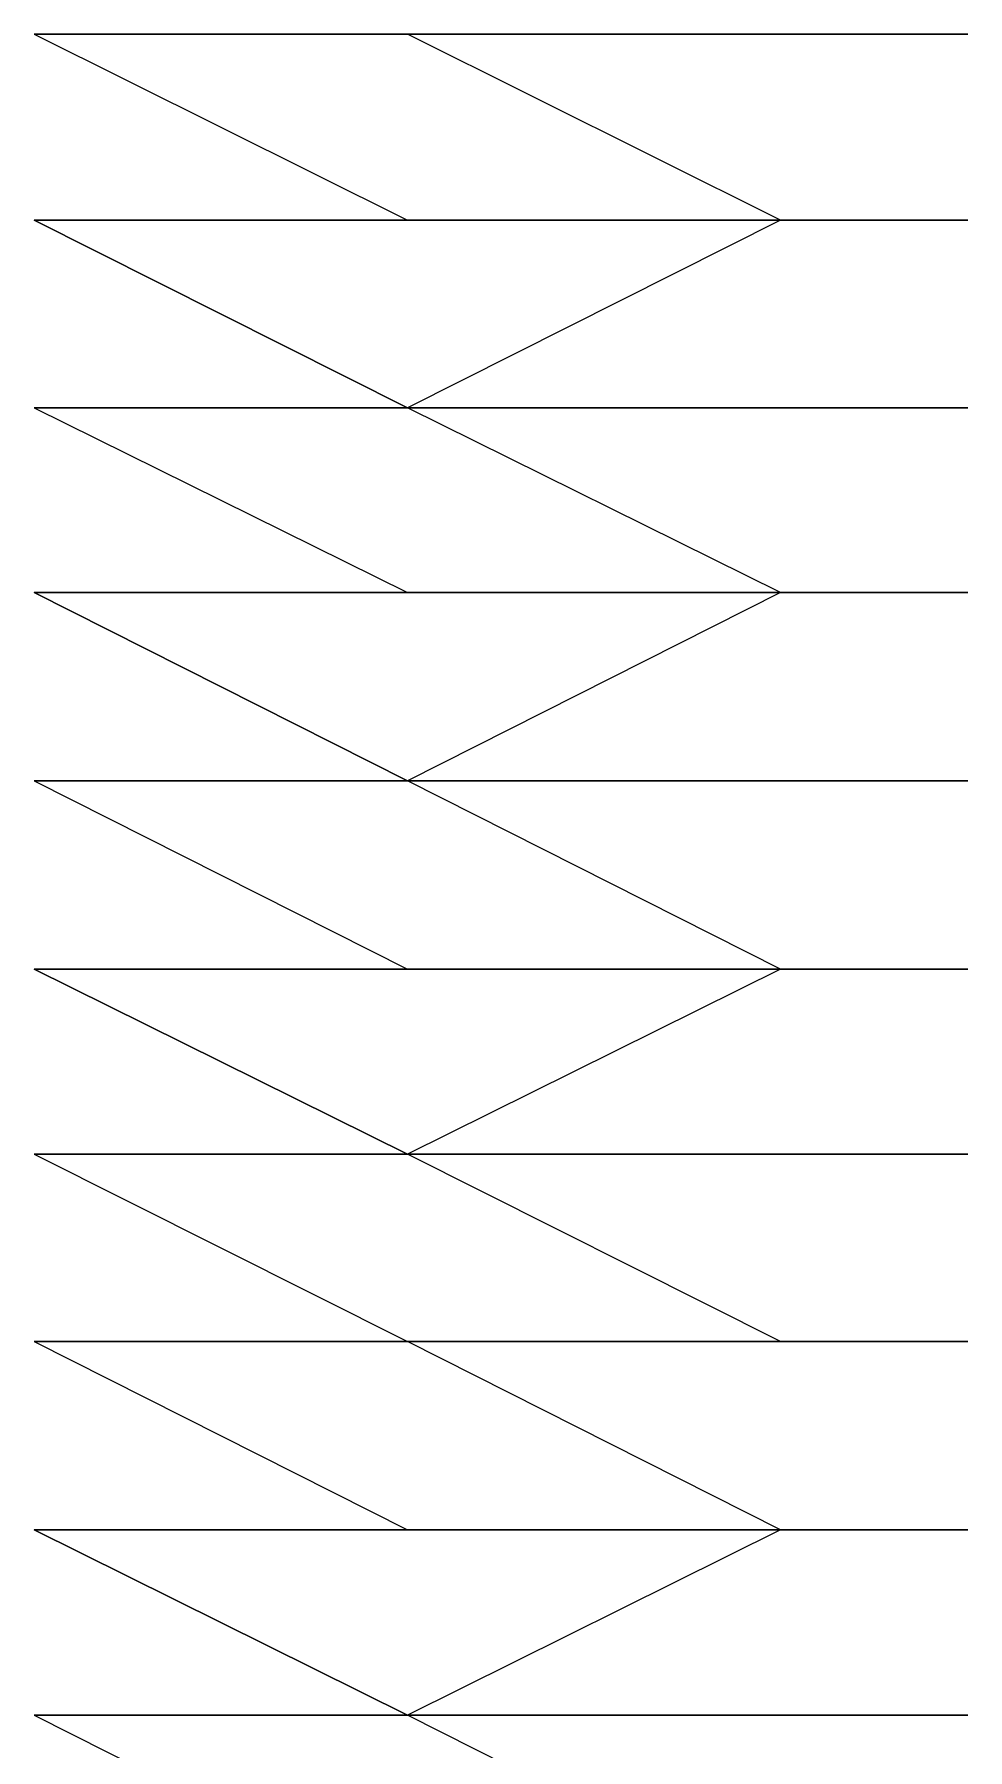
# Model space of a CAD drawing. Header units: millimetres. Extents: x 0 to 17945, y -132 to 1785.
# Drawn here: x 9901.759 to 9902.422, y 130.488 to 131.706 of the extents above; entities that cross this region are included whole.
import ezdxf

# ---------------------------------------------------------------- set-up
doc = ezdxf.new("R2010")
doc.units = ezdxf.units.MM

# ---------------------------------------------------------------- blocks, each defined once
blk = doc.blocks.new('TCR_GROWATT_40KTL3_X_FRONT')
at = {"color": 1, "lineweight": 9}
for points in [[(457.5818, 131.7063), (457.847, 131.7063), (458.1121, 131.7063), (458.245, 131.7063)], [(458.245, 131.7063), (457.9798, 131.7063), (457.7132, 131.7063), (457.5818, 131.7063)], [(457.5818, 131.7063), (457.847, 131.7063), (458.1121, 131.7063), (458.245, 131.7063)], [(458.245, 131.7063), (457.9798, 131.7063), (457.7132, 131.7063), (457.5818, 131.7063)], [(457.5818, 131.7063), (457.847, 131.7063), (458.1121, 131.7063), (458.245, 131.7063)], [(458.245, 131.7063), (457.9798, 131.7063), (457.7132, 131.7063), (457.5818, 131.7063)], [(457.5818, 131.7063), (457.847, 131.7063), (458.1121, 131.7063), (458.245, 131.7063)], [(458.245, 131.7063), (457.9798, 131.7063), (457.7132, 131.7063), (457.5818, 131.7063)], [(457.5818, 131.7063), (457.847, 131.7063), (458.1121, 131.7063), (458.245, 131.7063)], [(458.245, 131.7063), (457.9798, 131.7063), (457.7132, 131.7063), (457.5818, 131.7063)], [(457.5818, 131.7063), (457.847, 131.7063), (458.1121, 131.7063), (458.245, 131.7063)], [(458.245, 131.7063), (457.9798, 131.7063), (457.7132, 131.7063), (457.5818, 131.7063)], [(457.5818, 131.7063), (457.847, 131.7063), (458.1121, 131.7063), (458.245, 131.7063)], [(458.245, 131.7063), (457.9798, 131.7063), (457.7132, 131.7063), (457.5818, 131.7063)], [(457.5818, 131.7063), (457.847, 131.7063), (458.1121, 131.7063), (458.245, 131.7063)], [(458.245, 131.7063), (457.9798, 131.7063), (457.7132, 131.7063), (457.5818, 131.7063)], [(457.5818, 131.7063), (457.847, 131.7063), (458.1121, 131.7063), (458.245, 131.7063)], [(458.245, 131.7063), (457.9798, 131.7063), (457.7132, 131.7063), (457.5818, 131.7063)], [(457.5818, 131.7063), (457.847, 131.7063), (458.1121, 131.7063), (458.245, 131.7063)], [(458.245, 131.7063), (457.9798, 131.7063), (457.7132, 131.7063), (457.5818, 131.7063)], [(457.5818, 131.5743), (457.847, 131.5743), (458.1121, 131.5743), (458.245, 131.5743)], [(458.245, 131.5743), (457.9798, 131.5743), (457.7132, 131.5743), (457.5818, 131.5743)], [(457.5818, 131.5743), (457.847, 131.5743), (458.1121, 131.5743), (458.245, 131.5743)], [(458.245, 131.5743), (457.9798, 131.5743), (457.7132, 131.5743), (457.5818, 131.5743)], [(457.5818, 131.5743), (457.847, 131.5743), (458.1121, 131.5743), (458.245, 131.5743)], [(458.245, 131.5743), (457.9798, 131.5743), (457.7132, 131.5743), (457.5818, 131.5743)], [(457.5818, 131.5743), (457.847, 131.5743), (458.1121, 131.5743), (458.245, 131.5743)], [(458.245, 131.5743), (457.9798, 131.5743), (457.7132, 131.5743), (457.5818, 131.5743)], [(457.5818, 131.5743), (457.847, 131.5743), (458.1121, 131.5743), (458.245, 131.5743)], [(458.245, 131.5743), (457.9798, 131.5743), (457.7132, 131.5743), (457.5818, 131.5743)], [(457.5818, 131.5743), (457.847, 131.5743), (458.1121, 131.5743), (458.245, 131.5743)], [(458.245, 131.5743), (457.9798, 131.5743), (457.7132, 131.5743), (457.5818, 131.5743)], [(457.5818, 131.5743), (457.847, 131.5743), (458.1121, 131.5743), (458.245, 131.5743)], [(458.245, 131.5743), (457.9798, 131.5743), (457.7132, 131.5743), (457.5818, 131.5743)], [(457.5818, 131.5743), (457.847, 131.5743), (458.1121, 131.5743), (458.245, 131.5743)], [(458.245, 131.5743), (457.9798, 131.5743), (457.7132, 131.5743), (457.5818, 131.5743)], [(457.5818, 131.5743), (457.847, 131.5743), (458.1121, 131.5743), (458.245, 131.5743)], [(458.245, 131.5743), (457.9798, 131.5743), (457.7132, 131.5743), (457.5818, 131.5743)], [(457.5818, 131.5743), (457.847, 131.5743), (458.1121, 131.5743), (458.245, 131.5743)], [(458.245, 131.5743), (457.9798, 131.5743), (457.7132, 131.5743), (457.5818, 131.5743)], [(457.5818, 131.5743), (457.847, 131.5743), (458.1121, 131.5743), (458.245, 131.5743)], [(458.245, 131.5743), (457.9798, 131.5743), (457.7132, 131.5743), (457.5818, 131.5743)], [(457.5818, 131.5743), (457.847, 131.5743), (458.1121, 131.5743), (458.245, 131.5743)], [(458.245, 131.5743), (457.9798, 131.5743), (457.7132, 131.5743), (457.5818, 131.5743)], [(457.5818, 131.5743), (457.847, 131.5743), (458.1121, 131.5743), (458.245, 131.5743)], [(458.245, 131.5743), (457.9798, 131.5743), (457.7132, 131.5743), (457.5818, 131.5743)], [(457.5818, 131.5743), (457.847, 131.5743), (458.1121, 131.5743), (458.245, 131.5743)], [(458.245, 131.5743), (457.9798, 131.5743), (457.7132, 131.5743), (457.5818, 131.5743)], [(457.5818, 131.5743), (457.847, 131.5743), (458.1121, 131.5743), (458.245, 131.5743)], [(458.245, 131.5743), (457.9798, 131.5743), (457.7132, 131.5743), (457.5818, 131.5743)], [(457.5818, 131.5743), (457.847, 131.5743), (458.1121, 131.5743), (458.245, 131.5743)], [(458.245, 131.5743), (457.9798, 131.5743), (457.7132, 131.5743), (457.5818, 131.5743)], [(457.5818, 131.5743), (457.847, 131.5743), (458.1121, 131.5743), (458.245, 131.5743)], [(458.245, 131.5743), (457.9798, 131.5743), (457.7132, 131.5743), (457.5818, 131.5743)], [(457.5818, 131.5743), (457.847, 131.5743), (458.1121, 131.5743), (458.245, 131.5743)], [(458.245, 131.5743), (457.9798, 131.5743), (457.7132, 131.5743), (457.5818, 131.5743)], [(457.5818, 131.5743), (457.847, 131.5743), (458.1121, 131.5743), (458.245, 131.5743)], [(458.245, 131.5743), (457.9798, 131.5743), (457.7132, 131.5743), (457.5818, 131.5743)], [(457.5818, 131.5743), (457.847, 131.5743), (458.1121, 131.5743), (458.245, 131.5743)], [(458.245, 131.5743), (457.9798, 131.5743), (457.7132, 131.5743), (457.5818, 131.5743)], [(457.5818, 131.5743), (457.847, 131.5743), (458.1121, 131.5743), (458.245, 131.5743)], [(458.245, 131.5743), (457.9798, 131.5743), (457.7132, 131.5743), (457.5818, 131.5743)], [(457.5818, 131.5743), (457.847, 131.5743), (458.1121, 131.5743), (458.245, 131.5743)], [(458.245, 131.5743), (457.9798, 131.5743), (457.7132, 131.5743), (457.5818, 131.5743)], [(457.5818, 131.5743), (457.847, 131.5743), (458.1121, 131.5743), (458.245, 131.5743)], [(458.245, 131.5743), (457.9798, 131.5743), (457.7132, 131.5743), (457.5818, 131.5743)], [(457.5818, 131.5743), (457.847, 131.5743), (458.1121, 131.5743), (458.245, 131.5743)], [(458.245, 131.5743), (457.9798, 131.5743), (457.7132, 131.5743), (457.5818, 131.5743)], [(457.5818, 131.5743), (457.847, 131.5743), (458.1121, 131.5743), (458.245, 131.5743)], [(458.245, 131.5743), (457.9798, 131.5743), (457.7132, 131.5743), (457.5818, 131.5743)], [(457.5818, 131.5743), (457.847, 131.5743), (458.1121, 131.5743), (458.245, 131.5743)], [(458.245, 131.5743), (457.9798, 131.5743), (457.7132, 131.5743), (457.5818, 131.5743)], [(457.5818, 131.5743), (457.847, 131.5743), (458.1121, 131.5743), (458.245, 131.5743)], [(458.245, 131.5743), (457.9798, 131.5743), (457.7132, 131.5743), (457.5818, 131.5743)], [(457.5818, 131.5743), (457.847, 131.5743), (458.1121, 131.5743), (458.245, 131.5743)], [(458.245, 131.5743), (457.9798, 131.5743), (457.7132, 131.5743), (457.5818, 131.5743)], [(457.5818, 131.5743), (457.847, 131.5743), (458.1121, 131.5743), (458.245, 131.5743)], [(458.245, 131.5743), (457.9798, 131.5743), (457.7132, 131.5743), (457.5818, 131.5743)], [(457.5818, 131.5743), (457.847, 131.5743), (458.1121, 131.5743), (458.245, 131.5743)], [(458.245, 131.5743), (457.9798, 131.5743), (457.7132, 131.5743), (457.5818, 131.5743)], [(457.5818, 131.5743), (457.847, 131.5743), (458.1121, 131.5743), (458.245, 131.5743)], [(458.245, 131.5743), (457.9798, 131.5743), (457.7132, 131.5743), (457.5818, 131.5743)], [(457.5818, 131.5743), (457.847, 131.5743), (458.1121, 131.5743), (458.245, 131.5743)], [(458.245, 131.5743), (457.9798, 131.5743), (457.7132, 131.5743), (457.5818, 131.5743)], [(457.5818, 131.5743), (457.847, 131.5743), (458.1121, 131.5743), (458.245, 131.5743)], [(458.245, 131.5743), (457.9798, 131.5743), (457.7132, 131.5743), (457.5818, 131.5743)], [(457.5818, 131.5743), (457.847, 131.5743), (458.1121, 131.5743), (458.245, 131.5743)], [(458.245, 131.5743), (457.9798, 131.5743), (457.7132, 131.5743), (457.5818, 131.5743)], [(457.5818, 131.5743), (457.847, 131.5743), (458.1121, 131.5743), (458.245, 131.5743)], [(458.245, 131.5743), (457.9798, 131.5743), (457.7132, 131.5743), (457.5818, 131.5743)], [(457.5818, 131.4411), (457.847, 131.4411), (458.1121, 131.4411), (458.245, 131.4411)], [(458.245, 131.4411), (457.9798, 131.4411), (457.7132, 131.4411), (457.5818, 131.4411)], [(457.5818, 131.4411), (457.847, 131.4411), (458.1121, 131.4411), (458.245, 131.4411)], [(458.245, 131.4411), (457.9798, 131.4411), (457.7132, 131.4411), (457.5818, 131.4411)], [(457.5818, 131.4411), (457.847, 131.4411), (458.1121, 131.4411), (458.245, 131.4411)], [(458.245, 131.4411), (457.9798, 131.4411), (457.7132, 131.4411), (457.5818, 131.4411)], [(457.5818, 131.4411), (457.847, 131.4411), (458.1121, 131.4411), (458.245, 131.4411)], [(458.245, 131.4411), (457.9798, 131.4411), (457.7132, 131.4411), (457.5818, 131.4411)], [(457.5818, 131.4411), (457.847, 131.4411), (458.1121, 131.4411), (458.245, 131.4411)], [(458.245, 131.4411), (457.9798, 131.4411), (457.7132, 131.4411), (457.5818, 131.4411)], [(457.5818, 131.4411), (457.847, 131.4411), (458.1121, 131.4411), (458.245, 131.4411)], [(458.245, 131.4411), (457.9798, 131.4411), (457.7132, 131.4411), (457.5818, 131.4411)], [(457.5818, 131.4411), (457.847, 131.4411), (458.1121, 131.4411), (458.245, 131.4411)], [(458.245, 131.4411), (457.9798, 131.4411), (457.7132, 131.4411), (457.5818, 131.4411)], [(457.5818, 131.4411), (457.847, 131.4411), (458.1121, 131.4411), (458.245, 131.4411)], [(458.245, 131.4411), (457.9798, 131.4411), (457.7132, 131.4411), (457.5818, 131.4411)], [(457.5818, 131.4411), (457.847, 131.4411), (458.1121, 131.4411), (458.245, 131.4411)], [(458.245, 131.4411), (457.9798, 131.4411), (457.7132, 131.4411), (457.5818, 131.4411)], [(457.5818, 131.4411), (457.847, 131.4411), (458.1121, 131.4411), (458.245, 131.4411)], [(458.245, 131.4411), (457.9798, 131.4411), (457.7132, 131.4411), (457.5818, 131.4411)], [(457.5818, 131.4411), (457.847, 131.4411), (458.1121, 131.4411), (458.245, 131.4411)], [(458.245, 131.4411), (457.9798, 131.4411), (457.7132, 131.4411), (457.5818, 131.4411)], [(457.5818, 131.4411), (457.847, 131.4411), (458.1121, 131.4411), (458.245, 131.4411)], [(458.245, 131.4411), (457.9798, 131.4411), (457.7132, 131.4411), (457.5818, 131.4411)], [(457.5818, 131.4411), (457.847, 131.4411), (458.1121, 131.4411), (458.245, 131.4411)], [(458.245, 131.4411), (457.9798, 131.4411), (457.7132, 131.4411), (457.5818, 131.4411)], [(457.5818, 131.4411), (457.847, 131.4411), (458.1121, 131.4411), (458.245, 131.4411)], [(458.245, 131.4411), (457.9798, 131.4411), (457.7132, 131.4411), (457.5818, 131.4411)], [(457.5818, 131.4411), (457.847, 131.4411), (458.1121, 131.4411), (458.245, 131.4411)], [(458.245, 131.4411), (457.9798, 131.4411), (457.7132, 131.4411), (457.5818, 131.4411)], [(457.5818, 131.31), (457.847, 131.31), (458.1121, 131.31), (458.245, 131.31)], [(458.245, 131.31), (457.9798, 131.31), (457.7132, 131.31), (457.5818, 131.31)], [(457.5818, 131.31), (457.847, 131.31), (458.1121, 131.31), (458.245, 131.31)], [(458.245, 131.31), (457.9798, 131.31), (457.7132, 131.31), (457.5818, 131.31)], [(457.5818, 131.31), (457.847, 131.31), (458.1121, 131.31), (458.245, 131.31)], [(458.245, 131.31), (457.9798, 131.31), (457.7132, 131.31), (457.5818, 131.31)], [(457.5818, 131.31), (457.847, 131.31), (458.1121, 131.31), (458.245, 131.31)], [(458.245, 131.31), (457.9798, 131.31), (457.7132, 131.31), (457.5818, 131.31)], [(457.5818, 131.31), (457.847, 131.31), (458.1121, 131.31), (458.245, 131.31)], [(458.245, 131.31), (457.9798, 131.31), (457.7132, 131.31), (457.5818, 131.31)], [(457.5818, 131.31), (457.847, 131.31), (458.1121, 131.31), (458.245, 131.31)], [(458.245, 131.31), (457.9798, 131.31), (457.7132, 131.31), (457.5818, 131.31)], [(457.5818, 131.31), (457.847, 131.31), (458.1121, 131.31), (458.245, 131.31)], [(458.245, 131.31), (457.9798, 131.31), (457.7132, 131.31), (457.5818, 131.31)], [(457.5818, 131.31), (457.847, 131.31), (458.1121, 131.31), (458.245, 131.31)], [(458.245, 131.31), (457.9798, 131.31), (457.7132, 131.31), (457.5818, 131.31)], [(457.5818, 131.31), (457.847, 131.31), (458.1121, 131.31), (458.245, 131.31)], [(458.245, 131.31), (457.9798, 131.31), (457.7132, 131.31), (457.5818, 131.31)], [(457.5818, 131.31), (457.847, 131.31), (458.1121, 131.31), (458.245, 131.31)], [(458.245, 131.31), (457.9798, 131.31), (457.7132, 131.31), (457.5818, 131.31)], [(457.5818, 131.31), (457.847, 131.31), (458.1121, 131.31), (458.245, 131.31)], [(458.245, 131.31), (457.9798, 131.31), (457.7132, 131.31), (457.5818, 131.31)], [(457.5818, 131.31), (457.847, 131.31), (458.1121, 131.31), (458.245, 131.31)], [(458.245, 131.31), (457.9798, 131.31), (457.7132, 131.31), (457.5818, 131.31)], [(457.5818, 131.31), (457.847, 131.31), (458.1121, 131.31), (458.245, 131.31)], [(458.245, 131.31), (457.9798, 131.31), (457.7132, 131.31), (457.5818, 131.31)], [(457.5818, 131.31), (457.847, 131.31), (458.1121, 131.31), (458.245, 131.31)], [(458.245, 131.31), (457.9798, 131.31), (457.7132, 131.31), (457.5818, 131.31)], [(457.5818, 131.31), (457.847, 131.31), (458.1121, 131.31), (458.245, 131.31)], [(458.245, 131.31), (457.9798, 131.31), (457.7132, 131.31), (457.5818, 131.31)], [(457.5818, 131.31), (457.847, 131.31), (458.1121, 131.31), (458.245, 131.31)], [(458.245, 131.31), (457.9798, 131.31), (457.7132, 131.31), (457.5818, 131.31)], [(457.5818, 131.31), (457.847, 131.31), (458.1121, 131.31), (458.245, 131.31)], [(458.245, 131.31), (457.9798, 131.31), (457.7132, 131.31), (457.5818, 131.31)], [(457.5818, 131.31), (457.847, 131.31), (458.1121, 131.31), (458.245, 131.31)], [(458.245, 131.31), (457.9798, 131.31), (457.7132, 131.31), (457.5818, 131.31)], [(457.5818, 131.31), (457.847, 131.31), (458.1121, 131.31), (458.245, 131.31)], [(458.245, 131.31), (457.9798, 131.31), (457.7132, 131.31), (457.5818, 131.31)], [(457.5818, 131.1762), (457.847, 131.1762), (458.1121, 131.1762), (458.245, 131.1762)], [(458.245, 131.1762), (457.9798, 131.1762), (457.7132, 131.1762), (457.5818, 131.1762)], [(457.5818, 131.1762), (457.847, 131.1762), (458.1121, 131.1762), (458.245, 131.1762)], [(458.245, 131.1762), (457.9798, 131.1762), (457.7132, 131.1762), (457.5818, 131.1762)], [(457.5818, 131.1762), (457.847, 131.1762), (458.1121, 131.1762), (458.245, 131.1762)], [(458.245, 131.1762), (457.9798, 131.1762), (457.7132, 131.1762), (457.5818, 131.1762)], [(457.5818, 131.1762), (457.847, 131.1762), (458.1121, 131.1762), (458.245, 131.1762)], [(458.245, 131.1762), (457.9798, 131.1762), (457.7132, 131.1762), (457.5818, 131.1762)], [(457.5818, 131.1762), (457.847, 131.1762), (458.1121, 131.1762), (458.245, 131.1762)], [(458.245, 131.1762), (457.9798, 131.1762), (457.7132, 131.1762), (457.5818, 131.1762)], [(457.5818, 131.1762), (457.847, 131.1762), (458.1121, 131.1762), (458.245, 131.1762)], [(458.245, 131.1762), (457.9798, 131.1762), (457.7132, 131.1762), (457.5818, 131.1762)], [(457.5818, 131.1762), (457.847, 131.1762), (458.1121, 131.1762), (458.245, 131.1762)], [(458.245, 131.1762), (457.9798, 131.1762), (457.7132, 131.1762), (457.5818, 131.1762)], [(457.5818, 131.1762), (457.847, 131.1762), (458.1121, 131.1762), (458.245, 131.1762)], [(458.245, 131.1762), (457.9798, 131.1762), (457.7132, 131.1762), (457.5818, 131.1762)], [(457.5818, 131.1762), (457.847, 131.1762), (458.1121, 131.1762), (458.245, 131.1762)], [(458.245, 131.1762), (457.9798, 131.1762), (457.7132, 131.1762), (457.5818, 131.1762)], [(457.5818, 131.1762), (457.847, 131.1762), (458.1121, 131.1762), (458.245, 131.1762)], [(458.245, 131.1762), (457.9798, 131.1762), (457.7132, 131.1762), (457.5818, 131.1762)], [(457.5818, 131.1762), (457.847, 131.1762), (458.1121, 131.1762), (458.245, 131.1762)], [(458.245, 131.1762), (457.9798, 131.1762), (457.7132, 131.1762), (457.5818, 131.1762)], [(457.5818, 131.1762), (457.847, 131.1762), (458.1121, 131.1762), (458.245, 131.1762)], [(458.245, 131.1762), (457.9798, 131.1762), (457.7132, 131.1762), (457.5818, 131.1762)], [(457.5818, 131.1762), (457.847, 131.1762), (458.1121, 131.1762), (458.245, 131.1762)], [(458.245, 131.1762), (457.9798, 131.1762), (457.7132, 131.1762), (457.5818, 131.1762)], [(457.5818, 131.1762), (457.847, 131.1762), (458.1121, 131.1762), (458.245, 131.1762)], [(458.245, 131.1762), (457.9798, 131.1762), (457.7132, 131.1762), (457.5818, 131.1762)], [(457.5818, 131.1762), (457.847, 131.1762), (458.1121, 131.1762), (458.245, 131.1762)], [(458.245, 131.1762), (457.9798, 131.1762), (457.7132, 131.1762), (457.5818, 131.1762)], [(457.5818, 131.1762), (457.847, 131.1762), (458.1121, 131.1762), (458.245, 131.1762)], [(458.245, 131.1762), (457.9798, 131.1762), (457.7132, 131.1762), (457.5818, 131.1762)], [(457.5818, 131.1762), (457.847, 131.1762), (458.1121, 131.1762), (458.245, 131.1762)], [(458.245, 131.1762), (457.9798, 131.1762), (457.7132, 131.1762), (457.5818, 131.1762)], [(457.5818, 131.1762), (457.847, 131.1762), (458.1121, 131.1762), (458.245, 131.1762)], [(458.245, 131.1762), (457.9798, 131.1762), (457.7132, 131.1762), (457.5818, 131.1762)], [(457.5818, 131.1762), (457.847, 131.1762), (458.1121, 131.1762), (458.245, 131.1762)], [(458.245, 131.1762), (457.9798, 131.1762), (457.7132, 131.1762), (457.5818, 131.1762)], [(457.5818, 131.1762), (457.847, 131.1762), (458.1121, 131.1762), (458.245, 131.1762)], [(458.245, 131.1762), (457.9798, 131.1762), (457.7132, 131.1762), (457.5818, 131.1762)], [(457.5818, 131.1762), (457.847, 131.1762), (458.1121, 131.1762), (458.245, 131.1762)], [(458.245, 131.1762), (457.9798, 131.1762), (457.7132, 131.1762), (457.5818, 131.1762)], [(457.5818, 131.1762), (457.847, 131.1762), (458.1121, 131.1762), (458.245, 131.1762)], [(458.245, 131.1762), (457.9798, 131.1762), (457.7132, 131.1762), (457.5818, 131.1762)], [(457.5818, 131.1762), (457.847, 131.1762), (458.1121, 131.1762), (458.245, 131.1762)], [(458.245, 131.1762), (457.9798, 131.1762), (457.7132, 131.1762), (457.5818, 131.1762)], [(457.5818, 131.1762), (457.847, 131.1762), (458.1121, 131.1762), (458.245, 131.1762)], [(458.245, 131.1762), (457.9798, 131.1762), (457.7132, 131.1762), (457.5818, 131.1762)], [(457.5818, 131.1762), (457.847, 131.1762), (458.1121, 131.1762), (458.245, 131.1762)], [(458.245, 131.1762), (457.9798, 131.1762), (457.7132, 131.1762), (457.5818, 131.1762)], [(457.5818, 131.1762), (457.847, 131.1762), (458.1121, 131.1762), (458.245, 131.1762)], [(458.245, 131.1762), (457.9798, 131.1762), (457.7132, 131.1762), (457.5818, 131.1762)], [(457.5818, 131.1762), (457.847, 131.1762), (458.1121, 131.1762), (458.245, 131.1762)], [(458.245, 131.1762), (457.9798, 131.1762), (457.7132, 131.1762), (457.5818, 131.1762)], [(457.5818, 131.1762), (457.847, 131.1762), (458.1121, 131.1762), (458.245, 131.1762)], [(458.245, 131.1762), (457.9798, 131.1762), (457.7132, 131.1762), (457.5818, 131.1762)], [(457.5818, 131.1762), (457.847, 131.1762), (458.1121, 131.1762), (458.245, 131.1762)], [(458.245, 131.1762), (457.9798, 131.1762), (457.7132, 131.1762), (457.5818, 131.1762)], [(457.5818, 131.1762), (457.847, 131.1762), (458.1121, 131.1762), (458.245, 131.1762)], [(458.245, 131.1762), (457.9798, 131.1762), (457.7132, 131.1762), (457.5818, 131.1762)], [(457.5818, 131.1762), (457.847, 131.1762), (458.1121, 131.1762), (458.245, 131.1762)], [(458.245, 131.1762), (457.9798, 131.1762), (457.7132, 131.1762), (457.5818, 131.1762)], [(457.5818, 131.0425), (457.847, 131.0425), (458.1121, 131.0425), (458.245, 131.0425)], [(458.245, 131.0425), (457.9798, 131.0425), (457.7132, 131.0425), (457.5818, 131.0425)], [(457.5818, 131.0425), (457.847, 131.0425), (458.1121, 131.0425), (458.245, 131.0425)], [(458.245, 131.0425), (457.9798, 131.0425), (457.7132, 131.0425), (457.5818, 131.0425)], [(457.5818, 131.0425), (457.847, 131.0425), (458.1121, 131.0425), (458.245, 131.0425)], [(458.245, 131.0425), (457.9798, 131.0425), (457.7132, 131.0425), (457.5818, 131.0425)], [(457.5818, 131.0425), (457.847, 131.0425), (458.1121, 131.0425), (458.245, 131.0425)], [(458.245, 131.0425), (457.9798, 131.0425), (457.7132, 131.0425), (457.5818, 131.0425)], [(457.5818, 131.0425), (457.847, 131.0425), (458.1121, 131.0425), (458.245, 131.0425)], [(458.245, 131.0425), (457.9798, 131.0425), (457.7132, 131.0425), (457.5818, 131.0425)], [(457.5818, 131.0425), (457.847, 131.0425), (458.1121, 131.0425), (458.245, 131.0425)], [(458.245, 131.0425), (457.9798, 131.0425), (457.7132, 131.0425), (457.5818, 131.0425)], [(457.5818, 131.0425), (457.847, 131.0425), (458.1121, 131.0425), (458.245, 131.0425)], [(458.245, 131.0425), (457.9798, 131.0425), (457.7132, 131.0425), (457.5818, 131.0425)], [(457.5818, 131.0425), (457.847, 131.0425), (458.1121, 131.0425), (458.245, 131.0425)], [(458.245, 131.0425), (457.9798, 131.0425), (457.7132, 131.0425), (457.5818, 131.0425)], [(457.5818, 131.0425), (457.847, 131.0425), (458.1121, 131.0425), (458.245, 131.0425)], [(458.245, 131.0425), (457.9798, 131.0425), (457.7132, 131.0425), (457.5818, 131.0425)], [(457.5818, 131.0425), (457.847, 131.0425), (458.1121, 131.0425), (458.245, 131.0425)], [(458.245, 131.0425), (457.9798, 131.0425), (457.7132, 131.0425), (457.5818, 131.0425)], [(457.5818, 131.0425), (457.847, 131.0425), (458.1121, 131.0425), (458.245, 131.0425)], [(458.245, 131.0425), (457.9798, 131.0425), (457.7132, 131.0425), (457.5818, 131.0425)], [(457.5818, 131.0425), (457.847, 131.0425), (458.1121, 131.0425), (458.245, 131.0425)], [(458.245, 131.0425), (457.9798, 131.0425), (457.7132, 131.0425), (457.5818, 131.0425)], [(457.5818, 131.0425), (457.847, 131.0425), (458.1121, 131.0425), (458.245, 131.0425)], [(458.245, 131.0425), (457.9798, 131.0425), (457.7132, 131.0425), (457.5818, 131.0425)], [(457.5818, 131.0425), (457.847, 131.0425), (458.1121, 131.0425), (458.245, 131.0425)], [(458.245, 131.0425), (457.9798, 131.0425), (457.7132, 131.0425), (457.5818, 131.0425)], [(457.5818, 131.0425), (457.847, 131.0425), (458.1121, 131.0425), (458.245, 131.0425)], [(458.245, 131.0425), (457.9798, 131.0425), (457.7132, 131.0425), (457.5818, 131.0425)], [(457.5818, 131.0425), (457.847, 131.0425), (458.1121, 131.0425), (458.245, 131.0425)], [(458.245, 131.0425), (457.9798, 131.0425), (457.7132, 131.0425), (457.5818, 131.0425)], [(457.5818, 131.0425), (457.847, 131.0425), (458.1121, 131.0425), (458.245, 131.0425)], [(458.245, 131.0425), (457.9798, 131.0425), (457.7132, 131.0425), (457.5818, 131.0425)], [(457.5818, 131.0425), (457.847, 131.0425), (458.1121, 131.0425), (458.245, 131.0425)], [(458.245, 131.0425), (457.9798, 131.0425), (457.7132, 131.0425), (457.5818, 131.0425)], [(457.5818, 131.0425), (457.847, 131.0425), (458.1121, 131.0425), (458.245, 131.0425)], [(458.245, 131.0425), (457.9798, 131.0425), (457.7132, 131.0425), (457.5818, 131.0425)], [(457.5818, 131.0425), (457.847, 131.0425), (458.1121, 131.0425), (458.245, 131.0425)], [(458.245, 131.0425), (457.9798, 131.0425), (457.7132, 131.0425), (457.5818, 131.0425)], [(457.5818, 131.0425), (457.847, 131.0425), (458.1121, 131.0425), (458.245, 131.0425)], [(458.245, 131.0425), (457.9798, 131.0425), (457.7132, 131.0425), (457.5818, 131.0425)], [(457.5818, 131.0425), (457.847, 131.0425), (458.1121, 131.0425), (458.245, 131.0425)], [(458.245, 131.0425), (457.9798, 131.0425), (457.7132, 131.0425), (457.5818, 131.0425)], [(457.5818, 131.0425), (457.847, 131.0425), (458.1121, 131.0425), (458.245, 131.0425)], [(458.245, 131.0425), (457.9798, 131.0425), (457.7132, 131.0425), (457.5818, 131.0425)], [(457.5818, 131.0425), (457.847, 131.0425), (458.1121, 131.0425), (458.245, 131.0425)], [(458.245, 131.0425), (457.9798, 131.0425), (457.7132, 131.0425), (457.5818, 131.0425)], [(457.5818, 131.0425), (457.847, 131.0425), (458.1121, 131.0425), (458.245, 131.0425)], [(458.245, 131.0425), (457.9798, 131.0425), (457.7132, 131.0425), (457.5818, 131.0425)], [(457.5818, 131.0425), (457.847, 131.0425), (458.1121, 131.0425), (458.245, 131.0425)], [(458.245, 131.0425), (457.9798, 131.0425), (457.7132, 131.0425), (457.5818, 131.0425)], [(457.5818, 131.0425), (457.847, 131.0425), (458.1121, 131.0425), (458.245, 131.0425)], [(458.245, 131.0425), (457.9798, 131.0425), (457.7132, 131.0425), (457.5818, 131.0425)], [(457.5818, 130.9111), (457.847, 130.9111), (458.1121, 130.9111), (458.245, 130.9111)], [(458.245, 130.9111), (457.9798, 130.9111), (457.7132, 130.9111), (457.5818, 130.9111)], [(457.5818, 130.9111), (457.847, 130.9111), (458.1121, 130.9111), (458.245, 130.9111)], [(458.245, 130.9111), (457.9798, 130.9111), (457.7132, 130.9111), (457.5818, 130.9111)], [(457.5818, 130.9111), (457.847, 130.9111), (458.1121, 130.9111), (458.245, 130.9111)], [(458.245, 130.9111), (457.9798, 130.9111), (457.7132, 130.9111), (457.5818, 130.9111)], [(457.5818, 130.9111), (457.847, 130.9111), (458.1121, 130.9111), (458.245, 130.9111)], [(458.245, 130.9111), (457.9798, 130.9111), (457.7132, 130.9111), (457.5818, 130.9111)], [(457.5818, 130.9111), (457.847, 130.9111), (458.1121, 130.9111), (458.245, 130.9111)], [(458.245, 130.9111), (457.9798, 130.9111), (457.7132, 130.9111), (457.5818, 130.9111)], [(457.5818, 130.9111), (457.847, 130.9111), (458.1121, 130.9111), (458.245, 130.9111)], [(458.245, 130.9111), (457.9798, 130.9111), (457.7132, 130.9111), (457.5818, 130.9111)], [(457.5818, 130.9111), (457.847, 130.9111), (458.1121, 130.9111), (458.245, 130.9111)], [(458.245, 130.9111), (457.9798, 130.9111), (457.7132, 130.9111), (457.5818, 130.9111)], [(457.5818, 130.9111), (457.847, 130.9111), (458.1121, 130.9111), (458.245, 130.9111)], [(458.245, 130.9111), (457.9798, 130.9111), (457.7132, 130.9111), (457.5818, 130.9111)], [(457.5818, 130.9111), (457.847, 130.9111), (458.1121, 130.9111), (458.245, 130.9111)], [(458.245, 130.9111), (457.9798, 130.9111), (457.7132, 130.9111), (457.5818, 130.9111)], [(457.5818, 130.9111), (457.847, 130.9111), (458.1121, 130.9111), (458.245, 130.9111)], [(458.245, 130.9111), (457.9798, 130.9111), (457.7132, 130.9111), (457.5818, 130.9111)], [(457.5818, 130.9111), (457.847, 130.9111), (458.1121, 130.9111), (458.245, 130.9111)], [(458.245, 130.9111), (457.9798, 130.9111), (457.7132, 130.9111), (457.5818, 130.9111)], [(457.5818, 130.9111), (457.847, 130.9111), (458.1121, 130.9111), (458.245, 130.9111)], [(458.245, 130.9111), (457.9798, 130.9111), (457.7132, 130.9111), (457.5818, 130.9111)], [(457.5818, 130.9111), (457.847, 130.9111), (458.1121, 130.9111), (458.245, 130.9111)], [(458.245, 130.9111), (457.9798, 130.9111), (457.7132, 130.9111), (457.5818, 130.9111)], [(457.5818, 130.9111), (457.847, 130.9111), (458.1121, 130.9111), (458.245, 130.9111)], [(458.245, 130.9111), (457.9798, 130.9111), (457.7132, 130.9111), (457.5818, 130.9111)], [(457.5818, 130.9111), (457.847, 130.9111), (458.1121, 130.9111), (458.245, 130.9111)], [(458.245, 130.9111), (457.9798, 130.9111), (457.7132, 130.9111), (457.5818, 130.9111)], [(457.5818, 130.9111), (457.847, 130.9111), (458.1121, 130.9111), (458.245, 130.9111)], [(458.245, 130.9111), (457.9798, 130.9111), (457.7132, 130.9111), (457.5818, 130.9111)], [(457.5818, 130.9111), (457.847, 130.9111), (458.1121, 130.9111), (458.245, 130.9111)], [(458.245, 130.9111), (457.9798, 130.9111), (457.7132, 130.9111), (457.5818, 130.9111)], [(457.5818, 130.9111), (457.847, 130.9111), (458.1121, 130.9111), (458.245, 130.9111)], [(458.245, 130.9111), (457.9798, 130.9111), (457.7132, 130.9111), (457.5818, 130.9111)], [(457.5818, 130.7782), (457.847, 130.7782), (458.1121, 130.7782), (458.245, 130.7782)], [(458.245, 130.7782), (457.9798, 130.7782), (457.7132, 130.7782), (457.5818, 130.7782)], [(457.5818, 130.7782), (457.847, 130.7782), (458.1121, 130.7782), (458.245, 130.7782)], [(458.245, 130.7782), (457.9798, 130.7782), (457.7132, 130.7782), (457.5818, 130.7782)], [(457.5818, 130.7782), (457.847, 130.7782), (458.1121, 130.7782), (458.245, 130.7782)], [(458.245, 130.7782), (457.9798, 130.7782), (457.7132, 130.7782), (457.5818, 130.7782)], [(457.5818, 130.7782), (457.847, 130.7782), (458.1121, 130.7782), (458.245, 130.7782)], [(458.245, 130.7782), (457.9798, 130.7782), (457.7132, 130.7782), (457.5818, 130.7782)], [(457.5818, 130.7782), (457.847, 130.7782), (458.1121, 130.7782), (458.245, 130.7782)], [(458.245, 130.7782), (457.9798, 130.7782), (457.7132, 130.7782), (457.5818, 130.7782)], [(457.5818, 130.7782), (457.847, 130.7782), (458.1121, 130.7782), (458.245, 130.7782)], [(458.245, 130.7782), (457.9798, 130.7782), (457.7132, 130.7782), (457.5818, 130.7782)], [(457.5818, 130.7782), (457.847, 130.7782), (458.1121, 130.7782), (458.245, 130.7782)], [(458.245, 130.7782), (457.9798, 130.7782), (457.7132, 130.7782), (457.5818, 130.7782)], [(457.5818, 130.7782), (457.847, 130.7782), (458.1121, 130.7782), (458.245, 130.7782)], [(458.245, 130.7782), (457.9798, 130.7782), (457.7132, 130.7782), (457.5818, 130.7782)], [(457.5818, 130.7782), (457.847, 130.7782), (458.1121, 130.7782), (458.245, 130.7782)], [(458.245, 130.7782), (457.9798, 130.7782), (457.7132, 130.7782), (457.5818, 130.7782)], [(457.5818, 130.7782), (457.847, 130.7782), (458.1121, 130.7782), (458.245, 130.7782)], [(458.245, 130.7782), (457.9798, 130.7782), (457.7132, 130.7782), (457.5818, 130.7782)], [(457.5818, 130.7782), (457.847, 130.7782), (458.1121, 130.7782), (458.245, 130.7782)], [(458.245, 130.7782), (457.9798, 130.7782), (457.7132, 130.7782), (457.5818, 130.7782)], [(457.5818, 130.7782), (457.847, 130.7782), (458.1121, 130.7782), (458.245, 130.7782)], [(458.245, 130.7782), (457.9798, 130.7782), (457.7132, 130.7782), (457.5818, 130.7782)], [(457.5818, 130.7782), (457.847, 130.7782), (458.1121, 130.7782), (458.245, 130.7782)], [(458.245, 130.7782), (457.9798, 130.7782), (457.7132, 130.7782), (457.5818, 130.7782)], [(457.5818, 130.7782), (457.847, 130.7782), (458.1121, 130.7782), (458.245, 130.7782)], [(458.245, 130.7782), (457.9798, 130.7782), (457.7132, 130.7782), (457.5818, 130.7782)], [(457.5818, 130.7782), (457.847, 130.7782), (458.1121, 130.7782), (458.245, 130.7782)], [(458.245, 130.7782), (457.9798, 130.7782), (457.7132, 130.7782), (457.5818, 130.7782)], [(457.5818, 130.6444), (457.847, 130.6444), (458.1121, 130.6444), (458.245, 130.6444)], [(458.245, 130.6444), (457.9798, 130.6444), (457.7132, 130.6444), (457.5818, 130.6444)], [(457.5818, 130.6444), (457.847, 130.6444), (458.1121, 130.6444), (458.245, 130.6444)], [(458.245, 130.6444), (457.9798, 130.6444), (457.7132, 130.6444), (457.5818, 130.6444)], [(457.5818, 130.6444), (457.847, 130.6444), (458.1121, 130.6444), (458.245, 130.6444)], [(458.245, 130.6444), (457.9798, 130.6444), (457.7132, 130.6444), (457.5818, 130.6444)], [(457.5818, 130.6444), (457.847, 130.6444), (458.1121, 130.6444), (458.245, 130.6444)], [(458.245, 130.6444), (457.9798, 130.6444), (457.7132, 130.6444), (457.5818, 130.6444)], [(457.5818, 130.6444), (457.847, 130.6444), (458.1121, 130.6444), (458.245, 130.6444)], [(458.245, 130.6444), (457.9798, 130.6444), (457.7132, 130.6444), (457.5818, 130.6444)], [(457.5818, 130.6444), (457.847, 130.6444), (458.1121, 130.6444), (458.245, 130.6444)], [(458.245, 130.6444), (457.9798, 130.6444), (457.7132, 130.6444), (457.5818, 130.6444)], [(457.5818, 130.6444), (457.847, 130.6444), (458.1121, 130.6444), (458.245, 130.6444)], [(458.245, 130.6444), (457.9798, 130.6444), (457.7132, 130.6444), (457.5818, 130.6444)], [(457.5818, 130.6444), (457.847, 130.6444), (458.1121, 130.6444), (458.245, 130.6444)], [(458.245, 130.6444), (457.9798, 130.6444), (457.7132, 130.6444), (457.5818, 130.6444)], [(457.5818, 130.6444), (457.847, 130.6444), (458.1121, 130.6444), (458.245, 130.6444)], [(458.245, 130.6444), (457.9798, 130.6444), (457.7132, 130.6444), (457.5818, 130.6444)], [(457.5818, 130.6444), (457.847, 130.6444), (458.1121, 130.6444), (458.245, 130.6444)], [(458.245, 130.6444), (457.9798, 130.6444), (457.7132, 130.6444), (457.5818, 130.6444)], [(457.5818, 130.6444), (457.847, 130.6444), (458.1121, 130.6444), (458.245, 130.6444)], [(458.245, 130.6444), (457.9798, 130.6444), (457.7132, 130.6444), (457.5818, 130.6444)], [(457.5818, 130.6444), (457.847, 130.6444), (458.1121, 130.6444), (458.245, 130.6444)], [(458.245, 130.6444), (457.9798, 130.6444), (457.7132, 130.6444), (457.5818, 130.6444)], [(457.5818, 130.6444), (457.847, 130.6444), (458.1121, 130.6444), (458.245, 130.6444)], [(458.245, 130.6444), (457.9798, 130.6444), (457.7132, 130.6444), (457.5818, 130.6444)], [(457.5818, 130.6444), (457.847, 130.6444), (458.1121, 130.6444), (458.245, 130.6444)], [(458.245, 130.6444), (457.9798, 130.6444), (457.7132, 130.6444), (457.5818, 130.6444)], [(457.5818, 130.6444), (457.847, 130.6444), (458.1121, 130.6444), (458.245, 130.6444)], [(458.245, 130.6444), (457.9798, 130.6444), (457.7132, 130.6444), (457.5818, 130.6444)], [(457.5818, 130.6444), (457.847, 130.6444), (458.1121, 130.6444), (458.245, 130.6444)], [(458.245, 130.6444), (457.9798, 130.6444), (457.7132, 130.6444), (457.5818, 130.6444)], [(457.5818, 130.6444), (457.847, 130.6444), (458.1121, 130.6444), (458.245, 130.6444)], [(458.245, 130.6444), (457.9798, 130.6444), (457.7132, 130.6444), (457.5818, 130.6444)], [(457.5818, 130.6444), (457.847, 130.6444), (458.1121, 130.6444), (458.245, 130.6444)], [(458.245, 130.6444), (457.9798, 130.6444), (457.7132, 130.6444), (457.5818, 130.6444)], [(457.5818, 130.513), (457.847, 130.513), (458.1121, 130.513), (458.245, 130.513)], [(458.245, 130.513), (457.9798, 130.513), (457.7132, 130.513), (457.5818, 130.513)], [(457.5818, 130.513), (457.847, 130.513), (458.1121, 130.513), (458.245, 130.513)], [(458.245, 130.513), (457.9798, 130.513), (457.7132, 130.513), (457.5818, 130.513)], [(457.5818, 130.513), (457.847, 130.513), (458.1121, 130.513), (458.245, 130.513)], [(458.245, 130.513), (457.9798, 130.513), (457.7132, 130.513), (457.5818, 130.513)], [(457.5818, 130.513), (457.847, 130.513), (458.1121, 130.513), (458.245, 130.513)], [(458.245, 130.513), (457.9798, 130.513), (457.7132, 130.513), (457.5818, 130.513)], [(457.5818, 130.513), (457.847, 130.513), (458.1121, 130.513), (458.245, 130.513)], [(458.245, 130.513), (457.9798, 130.513), (457.7132, 130.513), (457.5818, 130.513)], [(457.5818, 130.513), (457.847, 130.513), (458.1121, 130.513), (458.245, 130.513)], [(458.245, 130.513), (457.9798, 130.513), (457.7132, 130.513), (457.5818, 130.513)], [(457.5818, 130.513), (457.847, 130.513), (458.1121, 130.513), (458.245, 130.513)], [(458.245, 130.513), (457.9798, 130.513), (457.7132, 130.513), (457.5818, 130.513)], [(457.5818, 130.513), (457.847, 130.513), (458.1121, 130.513), (458.245, 130.513)], [(458.245, 130.513), (457.9798, 130.513), (457.7132, 130.513), (457.5818, 130.513)], [(457.5818, 130.513), (457.847, 130.513), (458.1121, 130.513), (458.245, 130.513)], [(458.245, 130.513), (457.9798, 130.513), (457.7132, 130.513), (457.5818, 130.513)], [(457.5818, 130.513), (457.847, 130.513), (458.1121, 130.513), (458.245, 130.513)], [(458.245, 130.513), (457.9798, 130.513), (457.7132, 130.513), (457.5818, 130.513)], [(457.5818, 130.513), (457.847, 130.513), (458.1121, 130.513), (458.245, 130.513)], [(458.245, 130.513), (457.9798, 130.513), (457.7132, 130.513), (457.5818, 130.513)], [(457.5818, 130.513), (457.847, 130.513), (458.1121, 130.513), (458.245, 130.513)], [(458.245, 130.513), (457.9798, 130.513), (457.7132, 130.513), (457.5818, 130.513)], [(457.5818, 130.513), (457.847, 130.513), (458.1121, 130.513), (458.245, 130.513)], [(458.245, 130.513), (457.9798, 130.513), (457.7132, 130.513), (457.5818, 130.513)], [(457.5818, 130.513), (457.847, 130.513), (458.1121, 130.513), (458.245, 130.513)], [(458.245, 130.513), (457.9798, 130.513), (457.7132, 130.513), (457.5818, 130.513)], [(457.5818, 130.513), (457.847, 130.513), (458.1121, 130.513), (458.245, 130.513)], [(458.245, 130.513), (457.9798, 130.513), (457.7132, 130.513), (457.5818, 130.513)], [(457.5818, 130.513), (457.847, 130.513), (458.1121, 130.513), (458.245, 130.513)], [(458.245, 130.513), (457.9798, 130.513), (457.7132, 130.513), (457.5818, 130.513)]]:
    blk.add_lwpolyline(points, dxfattribs=at)
for points in [[(457.5818, 131.7063), (457.847, 131.7063), (458.1121, 131.7063), (457.847, 131.7063)], [(457.5818, 131.7063), (457.847, 131.5743), (458.1121, 131.5743), (457.847, 131.7063)], [(457.5818, 131.7063), (457.847, 131.7063), (458.1121, 131.7063), (457.847, 131.7063)], [(457.5818, 131.5743), (457.847, 131.5743), (458.1121, 131.5743), (457.847, 131.5743)], [(457.5818, 131.5743), (457.847, 131.5743), (458.1121, 131.5743), (457.847, 131.5743)], [(457.5818, 131.5743), (457.847, 131.5743), (458.1121, 131.5743), (457.847, 131.5743)], [(457.5818, 131.5743), (457.847, 131.5743), (458.1121, 131.5743), (457.847, 131.5743)], [(457.5818, 131.5743), (457.847, 131.5743), (458.1121, 131.5743), (457.847, 131.5743)], [(457.5818, 131.5743), (457.847, 131.5743), (458.1121, 131.5743), (457.847, 131.5743)], [(457.5818, 131.5743), (457.847, 131.5743), (458.1121, 131.5743), (457.847, 131.5743)], [(457.5818, 131.5743), (457.847, 131.5743), (458.1121, 131.5743), (457.847, 131.5743)], [(457.5818, 131.5743), (457.847, 131.5743), (458.1121, 131.5743), (457.847, 131.5743)], [(457.5818, 131.5743), (457.847, 131.5743), (458.1121, 131.5743), (457.847, 131.5743)], [(457.5818, 131.5743), (457.847, 131.5743), (458.1121, 131.5743), (457.847, 131.5743)], [(457.5818, 131.5743), (457.847, 131.5743), (458.1121, 131.5743), (457.847, 131.5743)], [(457.5818, 131.5743), (457.847, 131.5743), (458.1121, 131.5743), (457.847, 131.5743)], [(457.5818, 131.5743), (457.847, 131.5743), (458.1121, 131.5743), (457.847, 131.5743)], [(457.5818, 131.5743), (457.847, 131.5743), (458.1121, 131.5743), (457.847, 131.5743)], [(457.5818, 131.5743), (457.847, 131.4411), (458.1121, 131.4411), (457.847, 131.4411)], [(457.5818, 131.5743), (457.847, 131.5743), (458.1121, 131.5743), (457.847, 131.4411)], [(457.5818, 131.4411), (457.847, 131.4411), (458.1121, 131.4411), (457.847, 131.4411)], [(457.5818, 131.4411), (457.847, 131.4411), (458.1121, 131.4411), (457.847, 131.4411)], [(457.5818, 131.4411), (457.847, 131.4411), (458.1121, 131.4411), (457.847, 131.4411)], [(457.5818, 131.4411), (457.847, 131.4411), (458.1121, 131.4411), (457.847, 131.4411)], [(457.5818, 131.4411), (457.847, 131.4411), (458.1121, 131.4411), (457.847, 131.4411)], [(457.5818, 131.4411), (457.847, 131.4411), (458.1121, 131.4411), (457.847, 131.4411)], [(457.5818, 131.4411), (457.847, 131.4411), (458.1121, 131.4411), (457.847, 131.4411)], [(457.5818, 131.4411), (457.847, 131.4411), (458.1121, 131.4411), (457.847, 131.4411)], [(457.5818, 131.4411), (457.847, 131.4411), (458.1121, 131.4411), (457.847, 131.4411)], [(457.5818, 131.4411), (457.847, 131.4411), (458.1121, 131.4411), (457.847, 131.4411)], [(457.5818, 131.4411), (457.847, 131.4411), (458.1121, 131.4411), (457.847, 131.4411)], [(457.5818, 131.4411), (457.847, 131.31), (458.1121, 131.31), (457.847, 131.4411)], [(457.5818, 131.4411), (457.847, 131.4411), (458.1121, 131.4411), (457.847, 131.4411)], [(457.5818, 131.31), (457.847, 131.31), (458.1121, 131.31), (457.847, 131.31)], [(457.5818, 131.31), (457.847, 131.31), (458.1121, 131.31), (457.847, 131.31)], [(457.5818, 131.31), (457.847, 131.31), (458.1121, 131.31), (457.847, 131.31)], [(457.5818, 131.31), (457.847, 131.31), (458.1121, 131.31), (457.847, 131.31)], [(457.5818, 131.31), (457.847, 131.31), (458.1121, 131.31), (457.847, 131.31)], [(457.5818, 131.31), (457.847, 131.31), (458.1121, 131.31), (457.847, 131.31)], [(457.5818, 131.31), (457.847, 131.31), (458.1121, 131.31), (457.847, 131.31)], [(457.5818, 131.31), (457.847, 131.31), (458.1121, 131.31), (457.847, 131.31)], [(457.5818, 131.31), (457.847, 131.31), (458.1121, 131.31), (457.847, 131.31)], [(457.5818, 131.31), (457.847, 131.31), (458.1121, 131.31), (457.847, 131.31)], [(457.5818, 131.31), (457.847, 131.31), (458.1121, 131.31), (457.847, 131.31)], [(457.5818, 131.31), (457.847, 131.31), (458.1121, 131.31), (457.847, 131.31)], [(457.5818, 131.31), (457.847, 131.31), (458.1121, 131.31), (457.847, 131.31)], [(457.5818, 131.31), (457.847, 131.1762), (458.1121, 131.1762), (457.847, 131.1762)], [(457.5818, 131.31), (457.847, 131.31), (458.1121, 131.31), (457.847, 131.1762)], [(457.5818, 131.1762), (457.847, 131.1762), (458.1121, 131.1762), (457.847, 131.1762)], [(457.5818, 131.1762), (457.847, 131.1762), (458.1121, 131.1762), (457.847, 131.1762)], [(457.5818, 131.1762), (457.847, 131.1762), (458.1121, 131.1762), (457.847, 131.1762)], [(457.5818, 131.1762), (457.847, 131.1762), (458.1121, 131.1762), (457.847, 131.1762)], [(457.5818, 131.1762), (457.847, 131.1762), (458.1121, 131.1762), (457.847, 131.1762)], [(457.5818, 131.1762), (457.847, 131.1762), (458.1121, 131.1762), (457.847, 131.1762)], [(457.5818, 131.1762), (457.847, 131.1762), (458.1121, 131.1762), (457.847, 131.1762)], [(457.5818, 131.1762), (457.847, 131.1762), (458.1121, 131.1762), (457.847, 131.1762)], [(457.5818, 131.1762), (457.847, 131.1762), (458.1121, 131.1762), (457.847, 131.1762)], [(457.5818, 131.1762), (457.847, 131.1762), (458.1121, 131.1762), (457.847, 131.1762)], [(457.5818, 131.1762), (457.847, 131.1762), (458.1121, 131.1762), (457.847, 131.1762)], [(457.5818, 131.1762), (457.847, 131.0425), (458.1121, 131.0425), (457.847, 131.1762)], [(457.5818, 131.1762), (457.847, 131.1762), (458.1121, 131.1762), (457.847, 131.1762)], [(457.5818, 131.0425), (457.847, 131.0425), (458.1121, 131.0425), (457.847, 131.0425)], [(457.5818, 131.0425), (457.847, 131.0425), (458.1121, 131.0425), (457.847, 131.0425)], [(457.5818, 131.0425), (457.847, 131.0425), (458.1121, 131.0425), (457.847, 131.0425)], [(457.5818, 131.0425), (457.847, 131.0425), (458.1121, 131.0425), (457.847, 131.0425)], [(457.5818, 131.0425), (457.847, 131.0425), (458.1121, 131.0425), (457.847, 131.0425)], [(457.5818, 131.0425), (457.847, 131.0425), (458.1121, 131.0425), (457.847, 131.0425)], [(457.5818, 131.0425), (457.847, 131.0425), (458.1121, 131.0425), (457.847, 131.0425)], [(457.5818, 131.0425), (457.847, 131.0425), (458.1121, 131.0425), (457.847, 131.0425)], [(457.5818, 131.0425), (457.847, 131.0425), (458.1121, 131.0425), (457.847, 131.0425)], [(457.5818, 131.0425), (457.847, 131.0425), (458.1121, 131.0425), (457.847, 131.0425)], [(457.5818, 131.0425), (457.847, 131.0425), (458.1121, 131.0425), (457.847, 131.0425)], [(457.5818, 131.0425), (457.847, 130.9111), (458.1121, 130.9111), (457.847, 130.9111)], [(457.5818, 131.0425), (457.847, 131.0425), (458.1121, 131.0425), (457.847, 130.9111)], [(457.5818, 130.9111), (457.847, 130.9111), (458.1121, 130.9111), (457.847, 130.9111)], [(457.5818, 130.9111), (457.847, 130.9111), (458.1121, 130.9111), (457.847, 130.9111)], [(457.5818, 130.9111), (457.847, 130.9111), (458.1121, 130.9111), (457.847, 130.9111)], [(457.5818, 130.9111), (457.847, 130.9111), (458.1121, 130.9111), (457.847, 130.9111)], [(457.5818, 130.9111), (457.847, 130.9111), (458.1121, 130.9111), (457.847, 130.9111)], [(457.5818, 130.9111), (457.847, 130.9111), (458.1121, 130.9111), (457.847, 130.9111)], [(457.5818, 130.9111), (457.847, 130.9111), (458.1121, 130.9111), (457.847, 130.9111)], [(457.5818, 130.9111), (457.847, 130.9111), (458.1121, 130.9111), (457.847, 130.9111)], [(457.5818, 130.9111), (457.847, 130.9111), (458.1121, 130.9111), (457.847, 130.9111)], [(457.5818, 130.9111), (457.847, 130.9111), (458.1121, 130.9111), (457.847, 130.9111)], [(457.5818, 130.9111), (457.847, 130.9111), (458.1121, 130.9111), (457.847, 130.9111)], [(457.5818, 130.9111), (457.847, 130.9111), (458.1121, 130.9111), (457.847, 130.9111)], [(457.5818, 130.9111), (457.847, 130.9111), (458.1121, 130.9111), (457.847, 130.9111)], [(457.5818, 130.9111), (457.847, 130.9111), (458.1121, 130.9111), (457.847, 130.9111)], [(457.5818, 130.9111), (457.847, 130.7782), (458.1121, 130.7782), (457.847, 130.9111)], [(457.5818, 130.9111), (457.847, 130.9111), (458.1121, 130.9111), (457.847, 130.9111)], [(457.5818, 130.7782), (457.847, 130.7782), (458.1121, 130.7782), (457.847, 130.7782)], [(457.5818, 130.7782), (457.847, 130.7782), (458.1121, 130.7782), (457.847, 130.7782)], [(457.5818, 130.7782), (457.847, 130.7782), (458.1121, 130.7782), (457.847, 130.7782)], [(457.5818, 130.7782), (457.847, 130.7782), (458.1121, 130.7782), (457.847, 130.7782)], [(457.5818, 130.7782), (457.847, 130.7782), (458.1121, 130.7782), (457.847, 130.7782)], [(457.5818, 130.7782), (457.847, 130.7782), (458.1121, 130.7782), (457.847, 130.7782)], [(457.5818, 130.7782), (457.847, 130.7782), (458.1121, 130.7782), (457.847, 130.7782)], [(457.5818, 130.7782), (457.847, 130.7782), (458.1121, 130.7782), (457.847, 130.7782)], [(457.5818, 130.7782), (457.847, 130.7782), (458.1121, 130.7782), (457.847, 130.7782)], [(457.5818, 130.7782), (457.847, 130.7782), (458.1121, 130.7782), (457.847, 130.7782)], [(457.5818, 130.7782), (457.847, 130.7782), (458.1121, 130.7782), (457.847, 130.7782)], [(457.5818, 130.7782), (457.847, 130.7782), (458.1121, 130.7782), (457.847, 130.7782)], [(457.5818, 130.7782), (457.847, 130.7782), (458.1121, 130.7782), (457.847, 130.7782)], [(457.5818, 130.7782), (457.847, 130.6444), (458.1121, 130.6444), (457.847, 130.7782)], [(457.5818, 130.7782), (457.847, 130.7782), (458.1121, 130.7782), (457.847, 130.7782)], [(457.5818, 130.6444), (457.847, 130.6444), (458.1121, 130.6444), (457.847, 130.6444)], [(457.5818, 130.6444), (457.847, 130.6444), (458.1121, 130.6444), (457.847, 130.6444)], [(457.5818, 130.6444), (457.847, 130.6444), (458.1121, 130.6444), (457.847, 130.6444)], [(457.5818, 130.6444), (457.847, 130.6444), (458.1121, 130.6444), (457.847, 130.6444)], [(457.5818, 130.6444), (457.847, 130.6444), (458.1121, 130.6444), (457.847, 130.6444)], [(457.5818, 130.6444), (457.847, 130.6444), (458.1121, 130.6444), (457.847, 130.6444)], [(457.5818, 130.6444), (457.847, 130.6444), (458.1121, 130.6444), (457.847, 130.6444)], [(457.5818, 130.6444), (457.847, 130.6444), (458.1121, 130.6444), (457.847, 130.6444)], [(457.5818, 130.6444), (457.847, 130.6444), (458.1121, 130.6444), (457.847, 130.6444)], [(457.5818, 130.6444), (457.847, 130.6444), (458.1121, 130.6444), (457.847, 130.6444)], [(457.5818, 130.6444), (457.847, 130.6444), (458.1121, 130.6444), (457.847, 130.6444)], [(457.5818, 130.6444), (457.847, 130.6444), (458.1121, 130.6444), (457.847, 130.6444)], [(457.5818, 130.6444), (457.847, 130.6444), (458.1121, 130.6444), (457.847, 130.6444)], [(457.5818, 130.6444), (457.847, 130.6444), (458.1121, 130.6444), (457.847, 130.6444)], [(457.5818, 130.6444), (457.847, 130.6444), (458.1121, 130.6444), (457.847, 130.6444)], [(457.5818, 130.6444), (457.847, 130.6444), (458.1121, 130.6444), (457.847, 130.6444)], [(457.5818, 130.6444), (457.847, 130.6444), (458.1121, 130.6444), (457.847, 130.6444)], [(457.5818, 130.6444), (457.847, 130.6444), (458.1121, 130.6444), (457.847, 130.6444)], [(457.5818, 130.6444), (457.847, 130.6444), (458.1121, 130.6444), (457.847, 130.6444)], [(457.5818, 130.6444), (457.847, 130.6444), (458.1121, 130.6444), (457.847, 130.6444)], [(457.5818, 130.6444), (457.847, 130.513), (458.1121, 130.513), (457.847, 130.513)], [(457.5818, 130.6444), (457.847, 130.6444), (458.1121, 130.6444), (457.847, 130.513)], [(457.5818, 130.513), (457.847, 130.513), (458.1121, 130.513), (457.847, 130.513)], [(457.5818, 130.513), (457.847, 130.513), (458.1121, 130.513), (457.847, 130.513)], [(457.5818, 130.513), (457.847, 130.513), (458.1121, 130.513), (457.847, 130.513)], [(457.5818, 130.513), (457.847, 130.513), (458.1121, 130.513), (457.847, 130.513)], [(457.5818, 130.513), (457.847, 130.513), (458.1121, 130.513), (457.847, 130.513)], [(457.5818, 130.513), (457.847, 130.513), (458.1121, 130.513), (457.847, 130.513)], [(457.5818, 130.513), (457.847, 130.513), (458.1121, 130.513), (457.847, 130.513)], [(457.5818, 130.513), (457.847, 130.513), (458.1121, 130.513), (457.847, 130.513)], [(457.5818, 130.513), (457.847, 130.513), (458.1121, 130.513), (457.847, 130.513)], [(457.5818, 130.513), (457.847, 130.513), (458.1121, 130.513), (457.847, 130.513)], [(457.5818, 130.513), (457.847, 130.513), (458.1121, 130.513), (457.847, 130.513)], [(457.5818, 130.513), (457.847, 130.513), (458.1121, 130.513), (457.847, 130.513)], [(457.5818, 130.513), (457.847, 130.513), (458.1121, 130.513), (457.847, 130.513)], [(457.5818, 130.513), (457.847, 130.513), (458.1121, 130.513), (457.847, 130.513)], [(457.5818, 130.513), (457.847, 130.513), (458.1121, 130.513), (457.847, 130.513)], [(457.5818, 130.513), (457.847, 130.513), (458.1121, 130.513), (457.847, 130.513)], [(457.5818, 130.513), (457.847, 130.3792), (458.1121, 130.3792), (457.847, 130.513)], [(457.5818, 130.513), (457.847, 130.513), (458.1121, 130.513), (457.847, 130.513)]]:
    blk.add_lwpolyline(points, close=True, dxfattribs=at)

msp = doc.modelspace()

# ---------------------------------------------------------------- block references
msp.add_blockref('TCR_GROWATT_40KTL3_X_FRONT', (9444.1773, 0))

doc.saveas('drawing.dxf')
